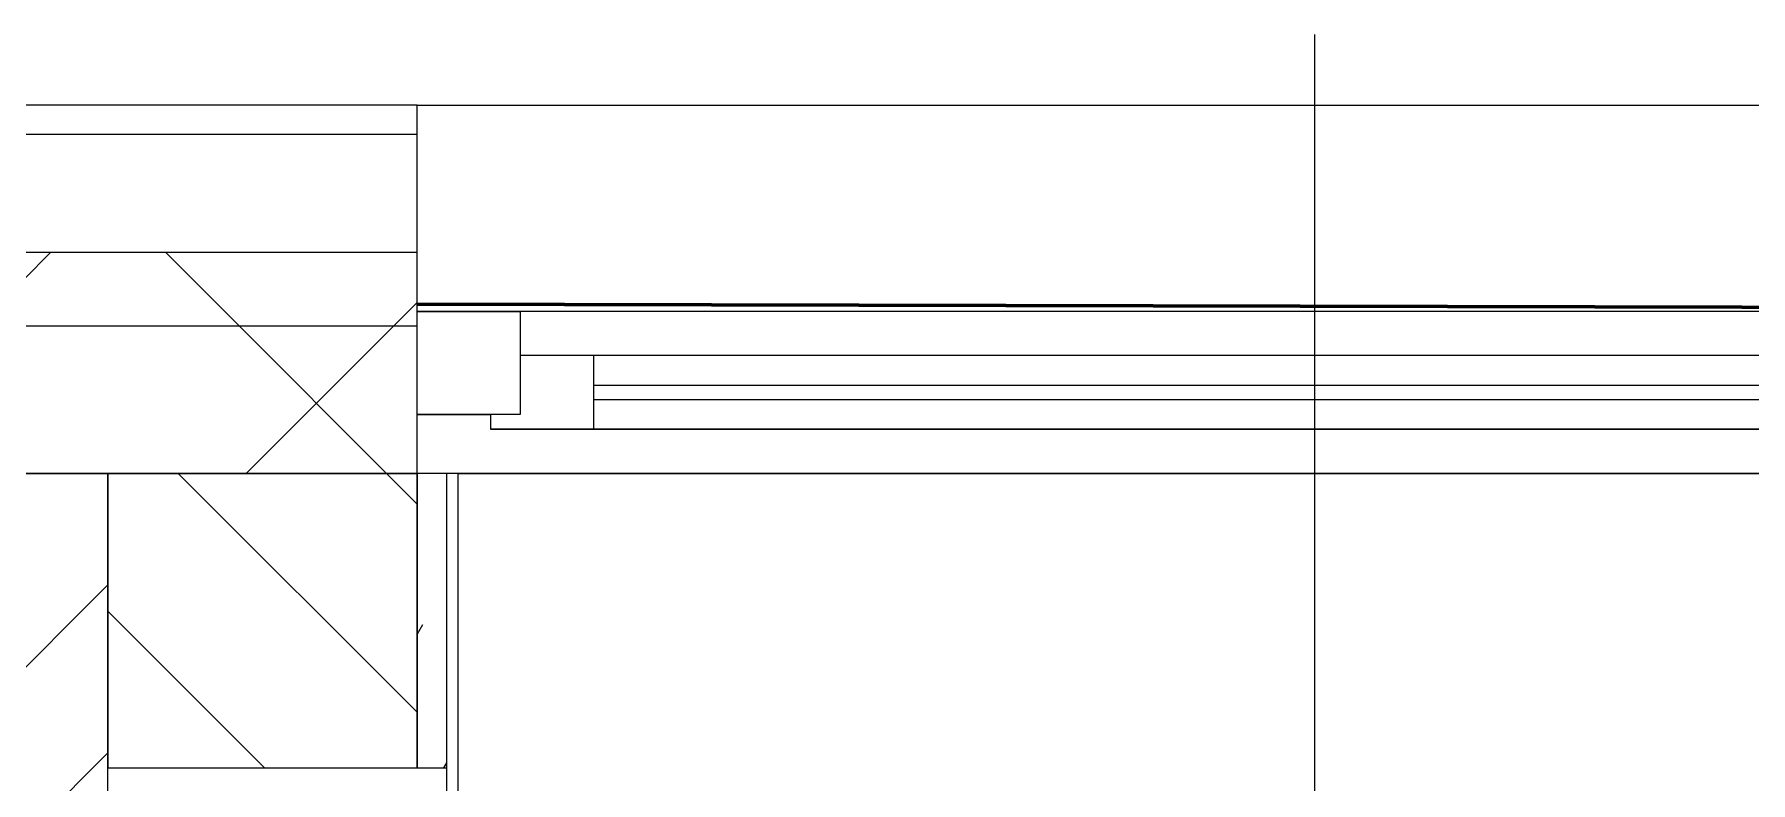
# Model space of a CAD drawing. Header units: millimetres. Extents: x -1113 to 415037, y -3642 to 28069.
# Drawn here: x 74055 to 75221, y 26754 to 27262 of the extents above; entities that cross this region are included whole.
import ezdxf

# ---------------------------------------------------------------- set-up
doc = ezdxf.new("R2010")
doc.units = ezdxf.units.MM
for name, color, linetype, lineweight in [('0) Стена 3.93м', 3, 'Continuous', 60), ('1) Окна 2.25м-', 6, 'Continuous', 60), ('A-GLAZ', 7, 'Continuous', 9), ('A-GLAZ-1', 7, 'Continuous', 5), ('A-WALL', 7, 'Continuous', 5), ('I-WALL', 7, 'Continuous', 5), ('S-COLS', 7, 'Continuous', 9), ('S-COLS-1', 7, 'Continuous', 5), ('Оси', 7, 'Continuous', 9)]:
    doc.layers.add(name, color=color, linetype=linetype, lineweight=lineweight)
doc.layers.add('A-WALL-1', color=9, linetype='Continuous', lineweight=5, true_color=0x808080)
doc.layers.add('A-WALL-FNSH-1', color=9, linetype='Continuous', lineweight=5, true_color=0x808080)
pattern_1 = [(45, (0, 0), (-141.42136, 141.42136), []), (135, (0, 0), (-141.42136, -141.42136), [])]

# ---------------------------------------------------------------- blocks, each defined once
blk = doc.blocks.new('120_Окно_СКБ_2Ст - 120_Окно_СКБ_2Ст 2100х2400 _мал створка справа_-19092174-Объем проектирования 1 этажа')
at = {"layer": 'A-GLAZ'}
for p, q in [((-1050, -75), (-1050, -5)), ((-1050, -5), (-980, -5)), ((-980, -5), (-980, -75)), ((150, -35), (-980, -35)), ((-980, -35), (-980, -75)), ((-930, -85), (-930, -35)), ((-980, -75), (-1050, -75)), ((-980, -75), (-1000, -75)), ((-1000, -75), (-1000, -85)), ((-1000, -85), (170, -85)), ((170, -85), (-1000, -85))]:
    blk.add_line(p, q, dxfattribs=at)
at = {"layer": 'A-GLAZ-1'}
for p, q in [((1050, -5), (-1050, -5)), ((-930, -55), (100, -55)), ((100, -65), (-930, -65)), ((-1050, -75), (-1000, -75))]:
    blk.add_line(p, q, dxfattribs=at)
blk = doc.blocks.new('1floor')
at = {"layer": 'A-WALL'}
h = blk.add_hatch(dxfattribs=at)
h.set_pattern_fill('FP_24', color=256, style=0, pattern_type=2)
h.set_pattern_definition(pattern_1)
h.paths.add_polyline_path([(84750, 27200), (84970, 27200), (84970, 27250), (80350, 27250), (80350, 27200), (84748.3, 27200)])
h.paths.add_polyline_path([(77250, 27200), (77250, 27250), (76350, 27250), (76350, 27200), (77042.1, 27200)])
h.paths.add_polyline_path([(74250, 27200), (74250, 27250), (72910, 27250), (72910, 27200), (73947.5, 27200)])
h.paths.add_polyline_path([(68210, 27200), (70810, 27200), (70810, 27250), (68210, 27250)])
h.paths.add_polyline_path([(66726.8, 27200), (67110, 27200), (67110, 27250), (66160, 27250), (66160, 27200)])
h.paths.add_polyline_path([(60005, 27200), (61060, 27200), (61060, 27250), (60005, 27250), (60005, 27210)])
h.paths.add_polyline_path([(57443, 27200), (57705, 27200), (57705, 27250), (56860, 27250), (56860, 27200)])
h.paths.add_polyline_path([(54760, 27200), (54760, 27250), (53860, 27250), (53860, 27200), (54348.4, 27200)])
h.paths.add_polyline_path([(50860, 27200), (51760, 27200), (51760, 27250), (50860, 27250), (50860, 27210)])
h.paths.add_polyline_path([(47660, 27200), (48760, 27200), (48760, 27250), (47660, 27250), (47660, 27210)])
h.paths.add_polyline_path([(43001.5, 27200), (44560, 27200), (44560, 27250), (42160, 27250), (42160, 27200), (42780, 27200)])
h = blk.add_hatch(dxfattribs=at)
h.set_pattern_fill('FP_24', color=256, style=0, pattern_type=2)
h.set_pattern_definition(pattern_1)
h.paths.add_polyline_path([(73540, 27100), (74250, 27100), (74250, 27200), (72910, 27200), (72910, 27100), (72915.9, 27100)])
h.paths.add_polyline_path([(42780, 27100), (44560, 27100), (44560, 27200), (42160, 27200), (42160, 27100), (42760, 27100)])
h.paths.add_polyline_path([(84262.8, 27100), (84970, 27100), (84970, 27200), (80350, 27200), (80350, 27100), (84100, 27100)])
h.paths.add_polyline_path([(47660, 27100), (48760, 27100), (48760, 27200), (47660, 27200), (47660, 27139.7)])
h.paths.add_polyline_path([(50860, 27100), (51760, 27100), (51760, 27200), (50860, 27200), (50860, 27140)])
h.paths.add_polyline_path([(53860, 27100), (54760, 27100), (54760, 27200), (53860, 27200), (53860, 27140)])
h.paths.add_polyline_path([(57350, 27100), (57705, 27100), (57705, 27200), (56860, 27200), (56860, 27100)])
h.paths.add_polyline_path([(77042.1, 27100), (77250, 27100), (77250, 27200), (76350, 27200), (76350, 27100), (76750, 27100)])
h.paths.add_polyline_path([(60005, 27100), (61060, 27100), (61060, 27200), (60005, 27200), (60005, 27140)])
h.paths.add_polyline_path([(67060, 27100), (67078, 27102), (67078, 27110), (67110, 27110), (67110, 27200), (66160, 27200), (66160, 27100), (66760, 27100)])
h.paths.add_polyline_path([(70310, 27100), (70810, 27100), (70810, 27200), (68210, 27200), (68210, 27110), (68242, 27110), (68242, 27102), (69976.7, 27100)])
h = blk.add_hatch(dxfattribs=at)
h.set_pattern_fill('FP_2', color=256, style=0, pattern_type=2)
h.set_pattern_definition([(135, (0, 0), (-70.71068, -70.71068), [])])
h.paths.add_polyline_path([(42760, 26900), (44560, 26900), (44560, 27100), (42760, 27100), (42760, 27022.3)])
h.paths.add_polyline_path([(56860, 26900), (57705, 26900), (57705, 27100), (56860, 27100), (56860, 27022.3)])
h.paths.add_polyline_path([(80650, 26900), (80650, 27100), (80350, 27100), (80350, 26900)])
h.paths.add_polyline_path([(54160, 26900), (54160, 27100), (53860, 27100), (53860, 26900)])
h.paths.add_polyline_path([(76750, 26900), (76750, 27100), (76350, 27100), (76350, 26900), (76526.3, 26900)])
h.paths.add_polyline_path([(60005, 26900), (60160, 26900), (60160, 27100), (60005, 27100), (60005, 26936.5)])
h.paths.add_polyline_path([(60760, 26900), (61060, 26900), (61060, 27100), (60760, 27100), (60760, 26953.9)])
h.paths.add_polyline_path([(74250, 26900), (74250, 27100), (74040, 27100), (74040, 26900)])
h.paths.add_polyline_path([(47660, 26900), (48160, 26900), (48159.2, 27100), (47660, 27100), (47660, 27022.3)])
h.paths.add_polyline_path([(51400, 26900), (51760, 26900), (51760, 27100), (50860, 27100), (50860, 26900), (51341.8, 26900)])
h.paths.add_polyline_path([(73540, 26900), (73540, 27100), (72910, 27100), (72910, 26900), (73431.7, 26900)])
h.paths.add_polyline_path([(66784, 26900), (67060, 26900), (67060, 27100), (66760, 27100), (66760, 26900)])
h.paths.add_polyline_path([(70310, 26900), (70310, 27100), (68210, 27100), (68206, 26900), (69821.4, 26900)])
at = {"layer": 'I-WALL'}
h = blk.add_hatch(dxfattribs=at)
h.set_pattern_fill('FP_191', color=256, style=0, pattern_type=2)
h.set_pattern_definition([(0, (0, 0), (243.84, 60.96), [20.117, -162.763, 20.117, -162.763, -975.36]), (0, (0, 0), (243.84, 60.96), [-365.76, 20.117, -345.643, 20.117, -162.763, -426.72]), (0, (0, 0), (243.84, 60.96), [-914.4, 20.117, -101.803, 20.117, -284.683]), (120, (91.44, 30.48), (-174.71291, 180.691634), [20.117, -162.763, 20.117, -162.763, -975.36]), (120, (91.44, 30.48), (-174.71291, 180.691634), [-365.76, 20.117, -345.643, 20.117, -162.763, -426.72]), (120, (91.44, 30.48), (-174.71291, 180.691634), [-914.4, 20.117, -101.803, 20.117, -284.683]), (240, (121.92, 152.4), (-69.12709, -241.651634), [20.117, -162.763, 20.117, -162.763, -975.36]), (240, (121.92, 152.4), (-69.12709, -241.651634), [-365.76, 20.117, -345.643, 20.117, -162.763, -426.72]), (240, (121.92, 152.4), (-69.12709, -241.651634), [-914.4, 20.117, -101.803, 20.117, -284.683])])
h.paths.add_polyline_path([(74270, 26900), (74270, 27100), (74250, 27100), (74250, 26900)])
at = {"layer": 'S-COLS-1'}
h = blk.add_hatch(dxfattribs=at)
h.set_pattern_fill('FP_1', color=256, style=0, pattern_type=2)
h.set_pattern_definition([(45, (0, 0), (-114.04925, 114.04925), []), (45, (114.05, 0), (-114.04925, 114.04925), [201.612, -40.322, 6.706, -33.617])])
h.paths.add_polyline_path([(74040, 26600), (74040, 27100), (73540, 27100), (73540, 26600), (73947.5, 26600)])
at = {"layer": 'A-WALL'}
for p, q in [((74250, 27350), (76350, 27350)), ((74250, 27330), (72910, 27330)), ((74250, 27250), (72910, 27250)), ((74250, 27200), (72910, 27200)), ((72910, 27100), (74250, 27100)), ((74250, 27100), (74040, 27100)), ((74040, 27100), (74040, 26900)), ((76322, 27100), (74278, 27100))]:
    blk.add_line(p, q, dxfattribs=at)
at = {"layer": 'A-WALL-1'}
for p, q in [((74250, 27100), (74250, 27330)), ((74250, 26900), (74250, 27100)), ((74270, 27100), (74250, 27100)), ((74250, 27100), (74250, 26900)), ((74040, 26900), (74250, 26900)), ((74250, 26900), (74270, 26900))]:
    blk.add_line(p, q, dxfattribs=at)
at = {"layer": 'A-WALL-FNSH-1'}
for p, q in [((74250, 27350), (72910, 27350)), ((74250, 27330), (74250, 27350)), ((74278, 27100), (74270, 27100)), ((74270, 27100), (74270, 26856)), ((74278, 26856), (74278, 27100))]:
    blk.add_line(p, q, dxfattribs=at)
at = {"layer": 'I-WALL'}
blk.add_line((74278, 27100), (76322, 27100), dxfattribs=at)
at = {"layer": 'S-COLS'}
blk.add_line((74040, 26900), (74040, 27100), dxfattribs=at)
at = {"layer": 'S-COLS-1'}
for p, q in [((74040, 27100), (73540, 27100)), ((74040, 26600), (74040, 26900))]:
    blk.add_line(p, q, dxfattribs=at)
at = {"layer": 'Оси'}
blk.add_line((74860, 22398.1), (74860, 27398.1), dxfattribs=at)
at = {"layer": 'A-GLAZ', "color": 3}
blk.add_blockref('120_Окно_СКБ_2Ст - 120_Окно_СКБ_2Ст 2100х2400 _мал створка справа_-19092174-Объем проектирования 1 этажа', (75300, 27215), dxfattribs=at)

msp = doc.modelspace()

# ---------------------------------------------------------------- linework, layer by layer
at = {"layer": '1) Окна 2.25м-'}
msp.add_lwpolyline([(74314.7, 27078.9), (76414.7, 27074)], dxfattribs=at)

# ---------------------------------------------------------------- block references
at = {"layer": '0) Стена 3.93м'}
msp.add_blockref('1floor', (64.7, -136.1), dxfattribs=at)

doc.saveas('drawing.dxf')
